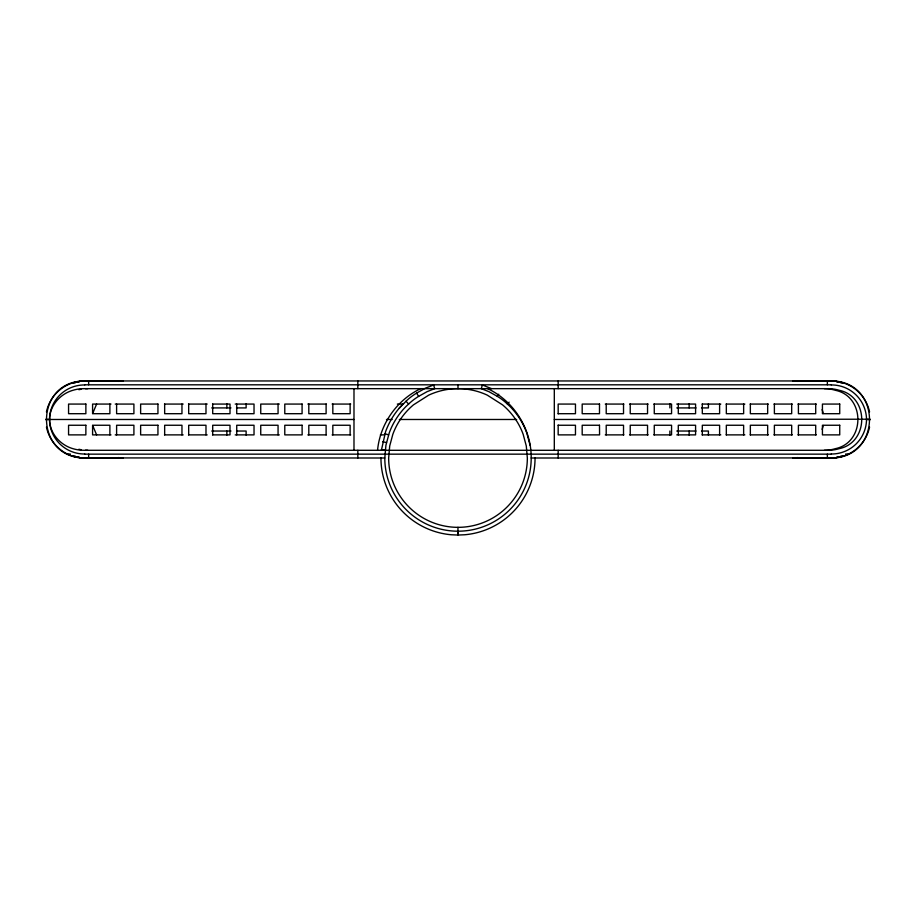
<?xml version="1.0" encoding="UTF-8"?>
<svg xmlns="http://www.w3.org/2000/svg" width="916" height="916" viewBox="0 0 916 916"><rect width="100%" height="100%" fill="white"/><g stroke="black" fill="none" stroke-linecap="round" stroke-linejoin="round"><path stroke-width="1.37" d="M535.047 458A77.047 77.047 0 0 1 464.721 534.761L458.172 535.047L458 531.2A73.2 73.2 0 0 1 384.8 458L385.911 445.291L389.22 432.97A73.2 73.2 0 0 1 406.246 406.246L408.616 404.07A54.628 54.628 0 0 1 418.658 396.365L427.062 391.659L434.745 388.659L433.589 384.983L425.436 388.166L416.585 393.113A57.525 57.525 0 0 0 406.017 401.231L398.975 408.479M458 527.341A69.341 69.341 0 0 1 388.659 458L389.712 445.966L392.838 434.287A69.341 69.341 0 0 1 413.425 404.883L428.699 395.151A69.341 69.341 0 0 1 487.301 395.151L502.575 404.883A69.341 69.341 0 0 1 523.162 434.287L526.288 445.966L527.341 458A69.341 69.341 0 0 1 458 527.341L457.828 535.047L451.279 534.761A77.047 77.047 0 0 1 380.953 458M84.73 458C33.778 458.08 33.778 380.873 84.73 380.953L831.27 380.953C882.222 380.873 882.222 458.08 831.27 458M45.8 419.734L49.647 419.482C49.51 405.834 60.124 393.937 72.902 390.296A37.774 37.774 0 0 1 83.917 388.659L828.224 388.659A37.774 37.774 0 0 1 839.239 390.296C869.215 396.468 869.215 442.485 839.239 448.657A37.774 37.774 0 0 1 828.224 450.294L83.917 450.294A37.774 37.774 0 0 1 72.902 448.668C60.135 445.016 49.51 433.131 49.647 419.482L45.8 419.219M377.552 450.294C379.968 424.108 396.891 399.903 420.673 388.659M381.377 450.294L385.59 431.654A77.047 77.047 0 0 1 403.521 403.521M92.676 413.46L96.615 404.07M823.324 425.493L822.156 429.386M530.089 445.291L526.78 432.97A73.2 73.2 0 0 0 509.754 406.246L507.384 404.07A54.628 54.628 0 0 0 497.342 396.365L498.728 394.201M507.384 404.07L509.113 402.17M123.248 380.953L79.703 381.285M792.752 458L836.297 457.679M554.306 419.482L870.2 419.219M82.245 381.033L120.763 381.033M792.752 380.953L833.755 381.033M836.297 381.285L795.237 381.033M74.711 382.258L78.994 382.258M837.006 382.258L841.289 382.258M72.272 382.991L75.123 382.991M840.877 382.991L843.728 382.991M84.787 384.812L831.213 384.812M110.996 404.07L92.585 404.07L92.585 413.7L109.886 413.7L109.886 404.07M115.233 404.07L133.908 404.07L133.908 413.7L116.607 413.7L116.607 404.07M164.479 404.07L183.154 404.07M188.501 404.07L207.176 404.07M212.523 404.07L230.008 404.07L230.008 413.7L212.707 413.7L212.707 404.07M235.206 404.07L254.03 404.07L254.03 413.7L236.729 413.7L236.729 404.07M279.3 404.07L260.739 404.07L260.751 413.7L278.063 413.7L278.063 404.07M307.868 404.07L326.428 404.07M332.13 404.07L350.702 404.07M397.361 404.07L403.017 404.07M605.281 404.07L623.842 404.07M629.555 404.07L648.116 404.07M653.829 404.07L671.565 404.07L671.565 413.7L654.264 413.7L654.264 404.07M676.764 404.07L695.587 404.07L695.587 413.7L678.287 413.7L678.287 404.07M702.125 404.07L720.8 404.07M726.159 404.07L744.834 404.07M750.181 404.07L768.318 404.07M773.963 404.07L792.306 404.07M797.951 404.07L816.293 404.07M211.722 407.918L230.981 407.918M236.488 407.918L246.118 407.918L246.118 403.796M676.764 407.918L696.023 407.918M701.53 407.918L708.412 407.918L708.412 403.796M558.165 413.7L575.466 413.7L575.466 404.07L558.165 404.07L558.165 413.872M49.647 419.482L353.988 419.482M386.46 419.482L392.174 419.482M399.33 419.482L516.67 419.482M558.165 425.253L575.466 425.253L575.466 434.882L558.165 434.882L558.165 425.081M211.722 431.035L230.981 431.035M236.488 431.035L246.118 431.035L246.118 435.157M676.764 431.035L696.023 431.035M701.53 431.035L708.412 431.035L708.412 435.157M110.996 434.882L92.585 434.882L92.585 425.253L109.886 425.253L109.886 434.882M115.233 434.882L133.908 434.882L133.908 425.253L116.607 425.253L116.607 434.882M164.479 434.882L183.154 434.882M188.501 434.882L207.176 434.882M212.523 434.882L230.008 434.882L230.008 425.253L212.707 425.253L212.707 434.882M235.206 434.882L254.03 434.882L254.03 425.253L236.729 425.253L236.729 434.882M279.3 434.882L260.739 434.882L260.751 425.253L278.063 425.253L278.063 434.882M307.868 434.882L326.428 434.882M332.13 434.882L350.702 434.882M380.358 434.882L384.571 434.882M605.281 434.882L623.842 434.882M629.555 434.882L648.116 434.882M653.829 434.882L671.565 434.882L671.565 425.253L654.264 425.253L654.264 434.882M676.764 434.882L695.587 434.882L695.587 425.253L678.287 425.253L678.287 434.882M702.125 434.882L720.8 434.882M726.159 434.882L744.834 434.882M750.181 434.882L768.318 434.882M773.963 434.882L792.306 434.882M797.951 434.882L816.293 434.882M67.555 454.038L70.418 454.038M845.582 454.038L848.445 454.038M84.787 454.153L831.213 454.153M72.272 455.962L75.123 455.962M840.877 455.962L843.728 455.962M74.711 456.695L78.994 456.695M837.006 456.695L841.289 456.695M79.703 457.679L123.248 458M384.8 458L82.245 457.92A38.838 38.838 0 0 1 46.441 427.028M458 531.2A73.2 73.2 0 0 0 531.2 458L833.755 457.92A38.838 38.838 0 0 0 869.559 427.028M866.353 419.482L870.2 419.734M381.434 449.79L385.258 450.294M382.751 441.764L386.518 442.588M384.938 433.726L388.613 434.882M491.503 388.659L482.411 384.983L481.255 388.659L488.938 391.659L497.342 396.365M487.69 388.659C513.887 400.956 531.486 429.066 531.2 458M406.017 401.231L408.616 404.07M416.585 393.113L418.658 396.365M96.615 434.882L92.676 425.493M822.156 409.567L823.324 413.46M827.354 380.953L827.354 384.812M827.354 454.153L827.354 458M815.709 404.07L815.709 413.7L798.409 413.7L798.409 404.07M815.709 434.882L815.709 425.253L798.409 425.253L798.409 434.882M791.687 404.07L791.687 413.7L774.386 413.7L774.386 404.07M791.687 434.882L791.687 425.253L774.386 425.253L774.386 434.882M767.665 404.07L767.665 413.7L750.353 413.7L750.353 404.07M767.665 434.882L767.665 425.253L750.353 425.253L750.353 434.882M743.643 404.07L743.643 413.7L726.331 413.7L726.331 404.07M743.643 434.882L743.643 425.253L726.331 425.253L726.331 434.882M719.61 404.07L719.61 413.7L702.309 413.7L702.309 404.07M719.61 434.882L719.61 425.253L702.309 425.253L702.309 434.882M689.141 403.796L689.141 407.918M689.141 431.035L689.141 435.157M669.882 403.796L669.882 407.918M669.882 431.035L669.882 435.157M647.543 404.07L647.543 413.7L630.231 413.7L630.231 404.07M647.543 434.882L647.543 425.253L630.231 425.253L630.231 434.882M623.521 404.07L623.521 413.7L606.209 413.7L606.209 404.07M623.521 434.882L623.521 425.253L606.209 425.253L606.209 434.882M558.165 380.953L558.165 388.659M558.165 450.294L558.165 458M554.306 388.659L554.306 450.294M458 384.812L458 388.659M357.835 380.953L357.835 388.659M357.835 450.294L357.835 458M353.988 388.659L353.988 450.294M350.13 404.07L350.13 413.7L332.829 413.7L332.829 404.07M350.13 434.882L350.13 425.253L332.829 425.253L332.829 434.882M326.107 404.07L326.107 413.7L308.806 413.7L308.806 404.07M326.107 434.882L326.107 425.253L308.806 425.253L308.806 434.882M226.859 403.796L226.859 407.918M226.859 431.035L226.859 435.157M205.986 404.07L205.986 413.7L188.685 413.7L188.685 404.07M205.986 434.882L205.986 425.253L188.685 425.253L188.685 434.882M181.963 404.07L181.963 413.7L164.662 413.7L164.662 404.07M181.963 434.882L181.963 425.253L164.662 425.253L164.662 434.882M88.646 380.953L88.646 384.812M88.646 454.153L88.646 458M118.244 381.365A38.838 38.838 0 0 1 120.775 381.136M120.775 457.817A38.838 38.838 0 0 1 118.244 457.588M795.225 381.136A38.838 38.838 0 0 1 797.756 381.365M797.756 457.588A38.838 38.838 0 0 1 795.225 457.817M84.787 454.004A34.945 34.945 0 0 1 49.475 419.482A34.945 34.945 0 0 1 84.787 384.949M87.776 450.294A37.774 37.774 0 0 1 85.532 450.225M81.089 449.71A37.774 37.774 0 0 1 78.902 449.252M78.902 389.712A37.774 37.774 0 0 1 81.089 389.254M85.532 388.728A37.774 37.774 0 0 1 87.776 388.659M831.213 454.004A34.945 34.945 0 0 0 866.525 419.482A34.945 34.945 0 0 0 831.213 384.949M833.755 381.136A38.838 38.838 0 0 1 869.559 411.937M46.441 411.937A38.838 38.838 0 0 1 82.245 381.136M824.377 450.294A37.774 37.774 0 0 0 835.392 448.668C865.368 442.485 865.368 396.468 835.392 390.296A37.774 37.774 0 0 0 824.377 388.659M85.864 404.07L68.563 404.07L68.563 413.7L85.864 413.7L85.864 404.07M157.941 404.07L140.629 404.07L140.629 413.7L157.941 413.7L157.941 404.07M302.154 404.07L284.784 404.07L284.784 413.7L302.085 413.7L302.085 404.07M599.568 404.07L582.187 404.07L582.187 413.7L599.488 413.7L599.488 404.07M839.732 404.07L822.431 404.07L822.431 413.7L839.732 413.7L839.732 404.07M85.864 425.253L68.563 425.253L68.563 434.882L85.864 434.882L85.864 425.253M157.941 425.253L140.629 425.253L140.629 434.882L157.941 434.882L157.941 425.253M302.085 425.253L284.784 425.253L284.784 434.882L302.154 434.882L302.085 425.253M599.488 425.253L582.187 425.253L582.187 434.882L599.568 434.882L599.488 425.253M839.732 425.253L822.431 425.253L822.431 434.882L839.732 434.882L839.732 425.253"/></g></svg>
